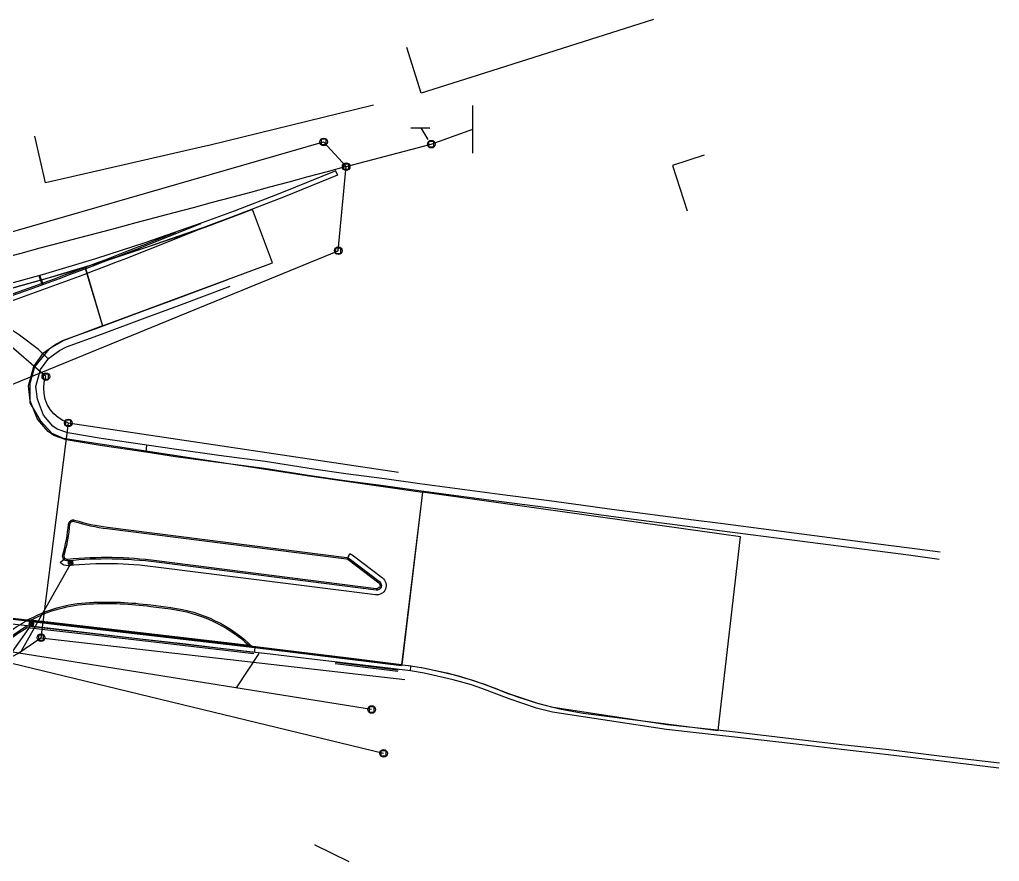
# Model space of a CAD drawing. Header units: millimetres. Extents: x 236045 to 237212, y 140405 to 140644.
# Drawn here: x 236372.8 to 236475.3, y 140495.5 to 140583.6 of the extents above; entities that cross this region are included whole.
import ezdxf

# ---------------------------------------------------------------- set-up
doc = ezdxf.new("R2010")
doc.units = ezdxf.units.MM
for name, color, linetype in [('G - Div 1 - Bordure 10', 3, 'Continuous'), ('G - Div 1 - Bordure 15', 30, 'Continuous'), ('G - Div 1 - FE', 5, 'Continuous'), ('G - Div 1 - FE IIE2', 4, 'Continuous'), ('G - Div 1 - Lignes darètes', 22, 'Continuous'), ('G - Démolition', 4, 'Continuous'), ('G - Impétrants - Avaloir', 4, 'Continuous'), ('G - Impétrants - CV', 3, 'Continuous'), ('G - Impétrants - CV existante', 7, 'Continuous'), ('G - Impétrants - Egout supposé', 235, 'Continuous'), ('G - Impétrants - EP', 5, 'Continuous'), ('G - Impétrants - EU', 22, 'Continuous'), ('G - Impétrants - Gaines simple 110', 1, 'Continuous'), ('G - Raclage', 3, 'Continuous'), ('M - Fond de plan', 252, 'Continuous')]:
    doc.layers.add(name, color=color, linetype=linetype)

msp = doc.modelspace()

# ---------------------------------------------------------------- linework, layer by layer
at = {"layer": 'G - Div 1 - Bordure 10'}
for points in [[(236374.84, 140556.78), (236375.16, 140555.87)], [(236374.93, 140556.81), (236375.26, 140555.91)]]:
    msp.add_lwpolyline(points, dxfattribs=at)
at = {"layer": 'G - Div 1 - Bordure 15'}
for points in [[(236355.09, 140548.96, 0.020041), (236391.79, 140562.23)], [(236355.04, 140549.1, 0.018612), (236389.16, 140561.33)], [(236373.5, 140520.65, -0.117486), (236380.18, 140522.59, -0.045115), (236386.56, 140522.32), (236388.65, 140522.06, -0.163766), (236397.26, 140517.89), (236393.55, 140518.33), (236383.96, 140519.45), (236373.49, 140520.65)], [(236371.37, 140518.6, -0.033265), (236373.6, 140520.13), (236383.9, 140518.95), (236397.38, 140517.37)], [(236371.46, 140518.48, -0.03266), (236373.64, 140519.98), (236383.88, 140518.8), (236397.33, 140517.23)]]:
    msp.add_lwpolyline(points, format="xyb", dxfattribs=at)
for points in [[(236410.1, 140523.87), (236387.14, 140526.79, 0.058051), (236377.89, 140526.93, -0.529278), (236377.35, 140527.56, 0.046737), (236377.95, 140530.77, -0.477971), (236378.59, 140531.2, 0.04389), (236382.02, 140530.46), (236407.05, 140527.28, -0.131653), (236407.29, 140527.19), (236410.47, 140524.77, -0.767327)], [(236410.12, 140524.02), (236387.16, 140526.93, 0.058048), (236377.87, 140527.08, -0.529278), (236377.5, 140527.52, 0.046737), (236378.1, 140530.76, -0.477971), (236378.55, 140531.06, 0.04389), (236382, 140530.31), (236407.03, 140527.14, -0.131653), (236407.19, 140527.07), (236410.38, 140524.65, -0.767327)], [(236373.98, 140520.74, -0.10947), (236380.18, 140522.44, -0.045118), (236386.54, 140522.17), (236388.63, 140521.91, -0.156012), (236396.83, 140518.09), (236393.57, 140518.48), (236383.98, 140519.6)]]:
    msp.add_lwpolyline(points, format="xyb", close=True, dxfattribs=at)
for points in [[(236405.84, 140516.19), (236412.38, 140515.39)], [(236405.86, 140516.34), (236412.4, 140515.54)]]:
    msp.add_lwpolyline(points, dxfattribs=at)
at = {"layer": 'G - Div 1 - FE'}
for points in [[(236355.24, 140548.48, 0.020041), (236391.98, 140561.77)], [(236407.12, 140527.11), (236407.36, 140527.71, -0.065543), (236407.59, 140527.58), (236410.77, 140525.16, -0.767327), (236410.04, 140523.38), (236387.07, 140526.29, 0.058059), (236377.94, 140526.43, -0.248321), (236377.07, 140526.78), (236377.57, 140527.2)], [(236407.17, 140527.25), (236407.36, 140527.71, -0.065543), (236407.59, 140527.58), (236410.77, 140525.16, -0.767327), (236410.04, 140523.38), (236387.07, 140526.29, 0.058059), (236377.94, 140526.43, -0.248321), (236377.07, 140526.78), (236377.45, 140527.1)], [(236371.02, 140518.96, -0.035862), (236373.49, 140520.65), (236383.96, 140519.45), (236397.43, 140517.87), (236397.35, 140517.36)]]:
    msp.add_lwpolyline(points, format="xyb", dxfattribs=at)
msp.add_lwpolyline([(236405.92, 140516.83), (236412.78, 140515.99)], dxfattribs=at)
at = {"layer": 'G - Div 1 - FE IIE2'}
msp.add_lwpolyline([(236397.43, 140517.87), (236405.92, 140516.83)], dxfattribs=at)
at = {"layer": 'G - Div 1 - Lignes darètes'}
msp.add_lwpolyline([(236375.83, 140548.08), (236374.81, 140549.06), (236372.83, 140550.56), (236372.2, 140550.97), (236371.55, 140551.36), (236369.34, 140552.49), (236367.62, 140553.12)], dxfattribs=at)
at = {"layer": 'G - Démolition'}
msp.add_lwpolyline([(236369.05, 140554.66), (236376.82, 140556.81), (236379.67, 140557.66), (236381.49, 140551.51), (236377.47, 140550), (236375.92, 140549.1), (236374.39, 140547.22), (236373.91, 140545.48), (236373.91, 140543.45), (236374.97, 140541.61), (236376.22, 140540.3), (236377.4, 140539.77), (236403.1, 140535.83), (236403.09, 140535.84), (236403.1, 140535.83), (236414.96, 140534.12), (236412.77, 140516.07), (236407.22, 140516.77), (236393.76, 140518.39), (236361.27, 140522.17)], dxfattribs=at)
at = {"layer": 'G - Impétrants - Avaloir'}
for points in [[(236377.9, 140526.82), (236377.92, 140526.58), (236378.42, 140526.63), (236378.4, 140526.87)], [(236373.83, 140520.49), (236373.8, 140520.24), (236374.29, 140520.17), (236374.33, 140520.42)]]:
    msp.add_lwpolyline(points, close=True, dxfattribs=at)
for points in [[(236378.02, 140526.84), (236378.05, 140526.59)], [(236378.15, 140526.85), (236378.17, 140526.6)], [(236378.27, 140526.86), (236378.3, 140526.61)], [(236373.95, 140520.47), (236373.92, 140520.22)], [(236374.08, 140520.45), (236374.05, 140520.21)], [(236374.2, 140520.44), (236374.17, 140520.19)]]:
    msp.add_lwpolyline(points, dxfattribs=at)
at = {"layer": 'G - Impétrants - CV'}
for points in [[(236375.98, 140546.21, -1), (236375.18, 140546.21, -1)], [(236378.33, 140541.37, -1), (236377.53, 140541.37, -1)], [(236375.47, 140518.9, -1), (236374.67, 140518.9, -1)]]:
    msp.add_lwpolyline(points, format="xyb", close=True, dxfattribs=at)
for points in [[(236375.31, 140545.94), (236375.85, 140545.94), (236375.85, 140546.48), (236375.31, 140546.48)], [(236377.65, 140541.09), (236378.2, 140541.09), (236378.2, 140541.64), (236377.65, 140541.64)], [(236374.8, 140518.63), (236375.34, 140518.63), (236375.34, 140519.17), (236374.8, 140519.17)]]:
    msp.add_lwpolyline(points, close=True, dxfattribs=at)
at = {"layer": 'G - Impétrants - CV existante'}
for points in [[(236405.02, 140570.76, -1), (236404.22, 140570.76, -1)], [(236416.27, 140570.52, -1), (236415.47, 140570.52, -1)], [(236407.38, 140568.17, -1), (236406.58, 140568.17, -1)], [(236406.56, 140559.37, -1), (236405.76, 140559.37, -1)], [(236410.04, 140511.39, -1), (236409.24, 140511.39, -1)], [(236411.29, 140506.8, -1), (236410.49, 140506.8, -1)]]:
    msp.add_lwpolyline(points, format="xyb", close=True, dxfattribs=at)
for points in [[(236404.35, 140570.49), (236404.89, 140570.49), (236404.89, 140571.03), (236404.35, 140571.03)], [(236415.6, 140570.25), (236416.14, 140570.25), (236416.14, 140570.79), (236415.6, 140570.79)], [(236406.71, 140567.9), (236407.25, 140567.9), (236407.25, 140568.44), (236406.71, 140568.44)], [(236405.88, 140559.1), (236406.43, 140559.1), (236406.43, 140559.64), (236405.88, 140559.64)], [(236409.37, 140511.12), (236409.91, 140511.12), (236409.91, 140511.66), (236409.37, 140511.66)], [(236410.62, 140506.53), (236411.17, 140506.53), (236411.17, 140507.07), (236410.62, 140507.07)]]:
    msp.add_lwpolyline(points, close=True, dxfattribs=at)
at = {"layer": 'G - Impétrants - Egout supposé'}
msp.add_lwpolyline([(236406.98, 140568.17, -0.002743), (236342.9, 140551.26), (236327.54, 140547.84), (236322.73, 140547.02), (236319.77, 140546.77), (236315.34, 140546.6), (236310.43, 140546.95), (236297.75, 140548.54), (236278.89, 140552.4), (236223.69, 140562.44), (236190.65, 140569.29), (236169.06, 140573.63)], format="xyb", dxfattribs=at)
for points in [[(236289.42, 140554.18), (236314.35, 140549.47), (236340.54, 140553.45), (236370.82, 140561.01), (236404.62, 140570.76), (236406.98, 140568.17)], [(236362.9, 140541.64), (236406.16, 140559.37), (236406.98, 140568.17)]]:
    msp.add_lwpolyline(points, dxfattribs=at)
at = {"layer": 'G - Impétrants - EP'}
for points in [[(236372.89, 140517.27), (236378.17, 140526.6)], [(236372.07, 140517.4), (236374.05, 140520.21)]]:
    msp.add_lwpolyline(points, dxfattribs=at)
at = {"layer": 'G - Impétrants - EU'}
for points in [[(236420.24, 140569.58), (236420.24, 140574.58)], [(236413.74, 140572.23), (236415.74, 140572.23)], [(236415.57, 140571.01), (236414.83, 140572.23)], [(236415.87, 140570.52), (236420.24, 140572.08)], [(236406.98, 140568.17), (236415.87, 140570.52)], [(236409.64, 140511.39), (236357.47, 140519.73)], [(236410.89, 140506.8), (236357.47, 140519.73)], [(236397.84, 140517.25), (236395.47, 140513.66)]]:
    msp.add_lwpolyline(points, dxfattribs=at)
at = {"layer": 'G - Impétrants - Gaines simple 110'}
for points in [[(236375.58, 140546.21), (236366.83, 140553.74)], [(236377.93, 140541.37), (236377.37, 140541.6), (236376.87, 140541.92), (236376.42, 140542.31), (236376.03, 140542.77), (236375.73, 140543.29), (236375.51, 140543.85), (236375.39, 140544.43), (236375.36, 140545.03), (236375.42, 140545.63), (236375.58, 140546.21)], [(236377.93, 140541.37), (236375.07, 140518.9), (236413.12, 140514.52)], [(236377.93, 140541.37), (236412.44, 140536.22)], [(236340.4, 140524.69), (236347.69, 140517.94), (236350.2, 140516.44), (236352.89, 140515.27), (236355.71, 140514.45), (236358.6, 140514), (236361.53, 140513.91), (236364.45, 140514.2), (236367.31, 140514.86), (236370.06, 140515.87), (236372.66, 140517.23), (236375.07, 140518.9)]]:
    msp.add_lwpolyline(points, dxfattribs=at)
at = {"layer": 'G - Raclage'}
msp.add_lwpolyline([(236379.68, 140557.65), (236381.49, 140551.51), (236399.28, 140558.12), (236397.17, 140563.67), (236392.21, 140561.82), (236389.39, 140560.82), (236385.44, 140559.49), (236382.63, 140558.56)], close=True, dxfattribs=at)
msp.add_lwpolyline([(236412.81, 140516.07, -0.070198), (236423.35, 140513.28, 0.056508), (236432.33, 140510.92), (236445.87, 140509.2), (236448.22, 140529.45), (236414.96, 140534.12)], format="xyb", close=True, dxfattribs=at)
at = {"layer": 'M - Fond de plan'}
for points in [[(236439.1, 140583.55), (236420.02, 140577.51), (236414.83, 140575.87), (236413.31, 140580.63)], [(236409.84, 140574.6), (236392.63, 140570.38), (236392.27, 140570.3), (236378.31, 140567.11), (236375.53, 140566.47), (236374.42, 140571.35)], [(236444.42, 140569.38), (236441.1, 140568.3), (236442.65, 140563.55)], [(236405.89, 140567.73), (236400.23, 140565.43), (236395.27, 140563.52), (236391.81, 140562.24), (236386.02, 140560.22), (236380.77, 140558.52), (236375.2, 140556.84), (236371.87, 140555.93)], [(236405.86, 140567.73), (236406.08, 140567.27)], [(236406.08, 140567.27), (236400.42, 140564.97), (236395.45, 140563.06), (236391.98, 140561.77), (236386.18, 140559.74), (236380.92, 140558.04), (236375.33, 140556.36), (236372, 140555.44)], [(236386.02, 140538.3), (236381.26, 140539.01), (236377.7, 140539.6), (236376.43, 140540.04), (236375.81, 140540.48), (236374.69, 140541.77), (236373.95, 140543.66), (236373.77, 140545.24), (236374.34, 140547.28), (236375.35, 140548.69), (236376.61, 140549.59), (236377.44, 140550.02), (236381.13, 140551.34), (236385.68, 140553.04), (236389.21, 140554.36), (236394.6, 140556.38)], [(236386.14, 140539.04), (236381.37, 140539.75), (236377.88, 140540.33), (236376.78, 140540.72), (236376.32, 140541.04), (236375.35, 140542.16), (236374.69, 140543.84), (236374.53, 140545.18), (236375.02, 140546.95), (236375.89, 140548.15), (236377, 140548.95), (236377.74, 140549.33), (236381.39, 140550.63), (236385.95, 140552.34), (236389.47, 140553.66), (236394.86, 140555.68)], [(236386.09, 140539.04), (236386.02, 140538.3)], [(236469.08, 140527.83), (236465.87, 140528.27), (236462.34, 140528.72), (236446.12, 140530.83), (236443.29, 140531.19), (236434.77, 140532.32), (236431.52, 140532.76), (236428.19, 140533.21), (236423.05, 140533.88), (236414.67, 140534.99), (236410.98, 140535.51), (236406.96, 140536.04), (236403.56, 140536.54), (236398.5, 140537.32), (236393.68, 140537.95), (236389.24, 140538.57), (236386.14, 140539.04)], [(236468.98, 140527.09), (236465.77, 140527.52), (236462.24, 140527.98), (236446.02, 140530.08), (236443.19, 140530.45), (236434.67, 140531.57), (236431.42, 140532.02), (236428.09, 140532.47), (236422.95, 140533.13), (236414.57, 140534.25), (236410.88, 140534.77), (236406.85, 140535.3), (236403.45, 140535.8), (236398.4, 140536.58), (236393.58, 140537.21), (236389.13, 140537.83), (236386.02, 140538.3)], [(236413.69, 140515.42), (236408.71, 140516.01), (236403.67, 140516.61), (236399.02, 140517.19), (236393.57, 140517.81), (236390.2, 140518.22), (236385.45, 140518.76), (236380.18, 140519.38), (236374.59, 140520.03), (236368.18, 140520.74)], [(236413.75, 140515.91), (236408.77, 140516.51), (236403.73, 140517.1), (236399.08, 140517.68), (236393.62, 140518.31), (236390.25, 140518.72), (236385.5, 140519.26), (236380.24, 140519.87), (236374.65, 140520.53), (236368.24, 140521.23)], [(236413.69, 140515.43), (236413.75, 140515.91)], [(236475.28, 140505.76), (236469.28, 140506.48), (236463.71, 140507.16), (236458.81, 140507.7), (236453.51, 140508.33), (236447.38, 140509.04), (236440.55, 140509.79), (236428.64, 140511.59), (236427.01, 140512.01), (236424.19, 140512.96), (236421.35, 140514.05), (236420.23, 140514.43), (236418.3, 140514.99), (236415.23, 140515.68), (236413.75, 140515.91)], [(236475.22, 140505.26), (236469.22, 140505.98), (236463.66, 140506.66), (236458.76, 140507.2), (236453.45, 140507.83), (236447.32, 140508.54), (236440.48, 140509.3), (236428.54, 140511.1), (236426.87, 140511.53), (236424.02, 140512.49), (236421.18, 140513.58), (236420.08, 140513.96), (236418.18, 140514.5), (236415.13, 140515.19), (236413.69, 140515.42)], [(236403.66, 140497.19), (236403.71, 140497.25), (236407.26, 140495.5)]]:
    msp.add_lwpolyline(points, dxfattribs=at)

doc.saveas('drawing.dxf')
